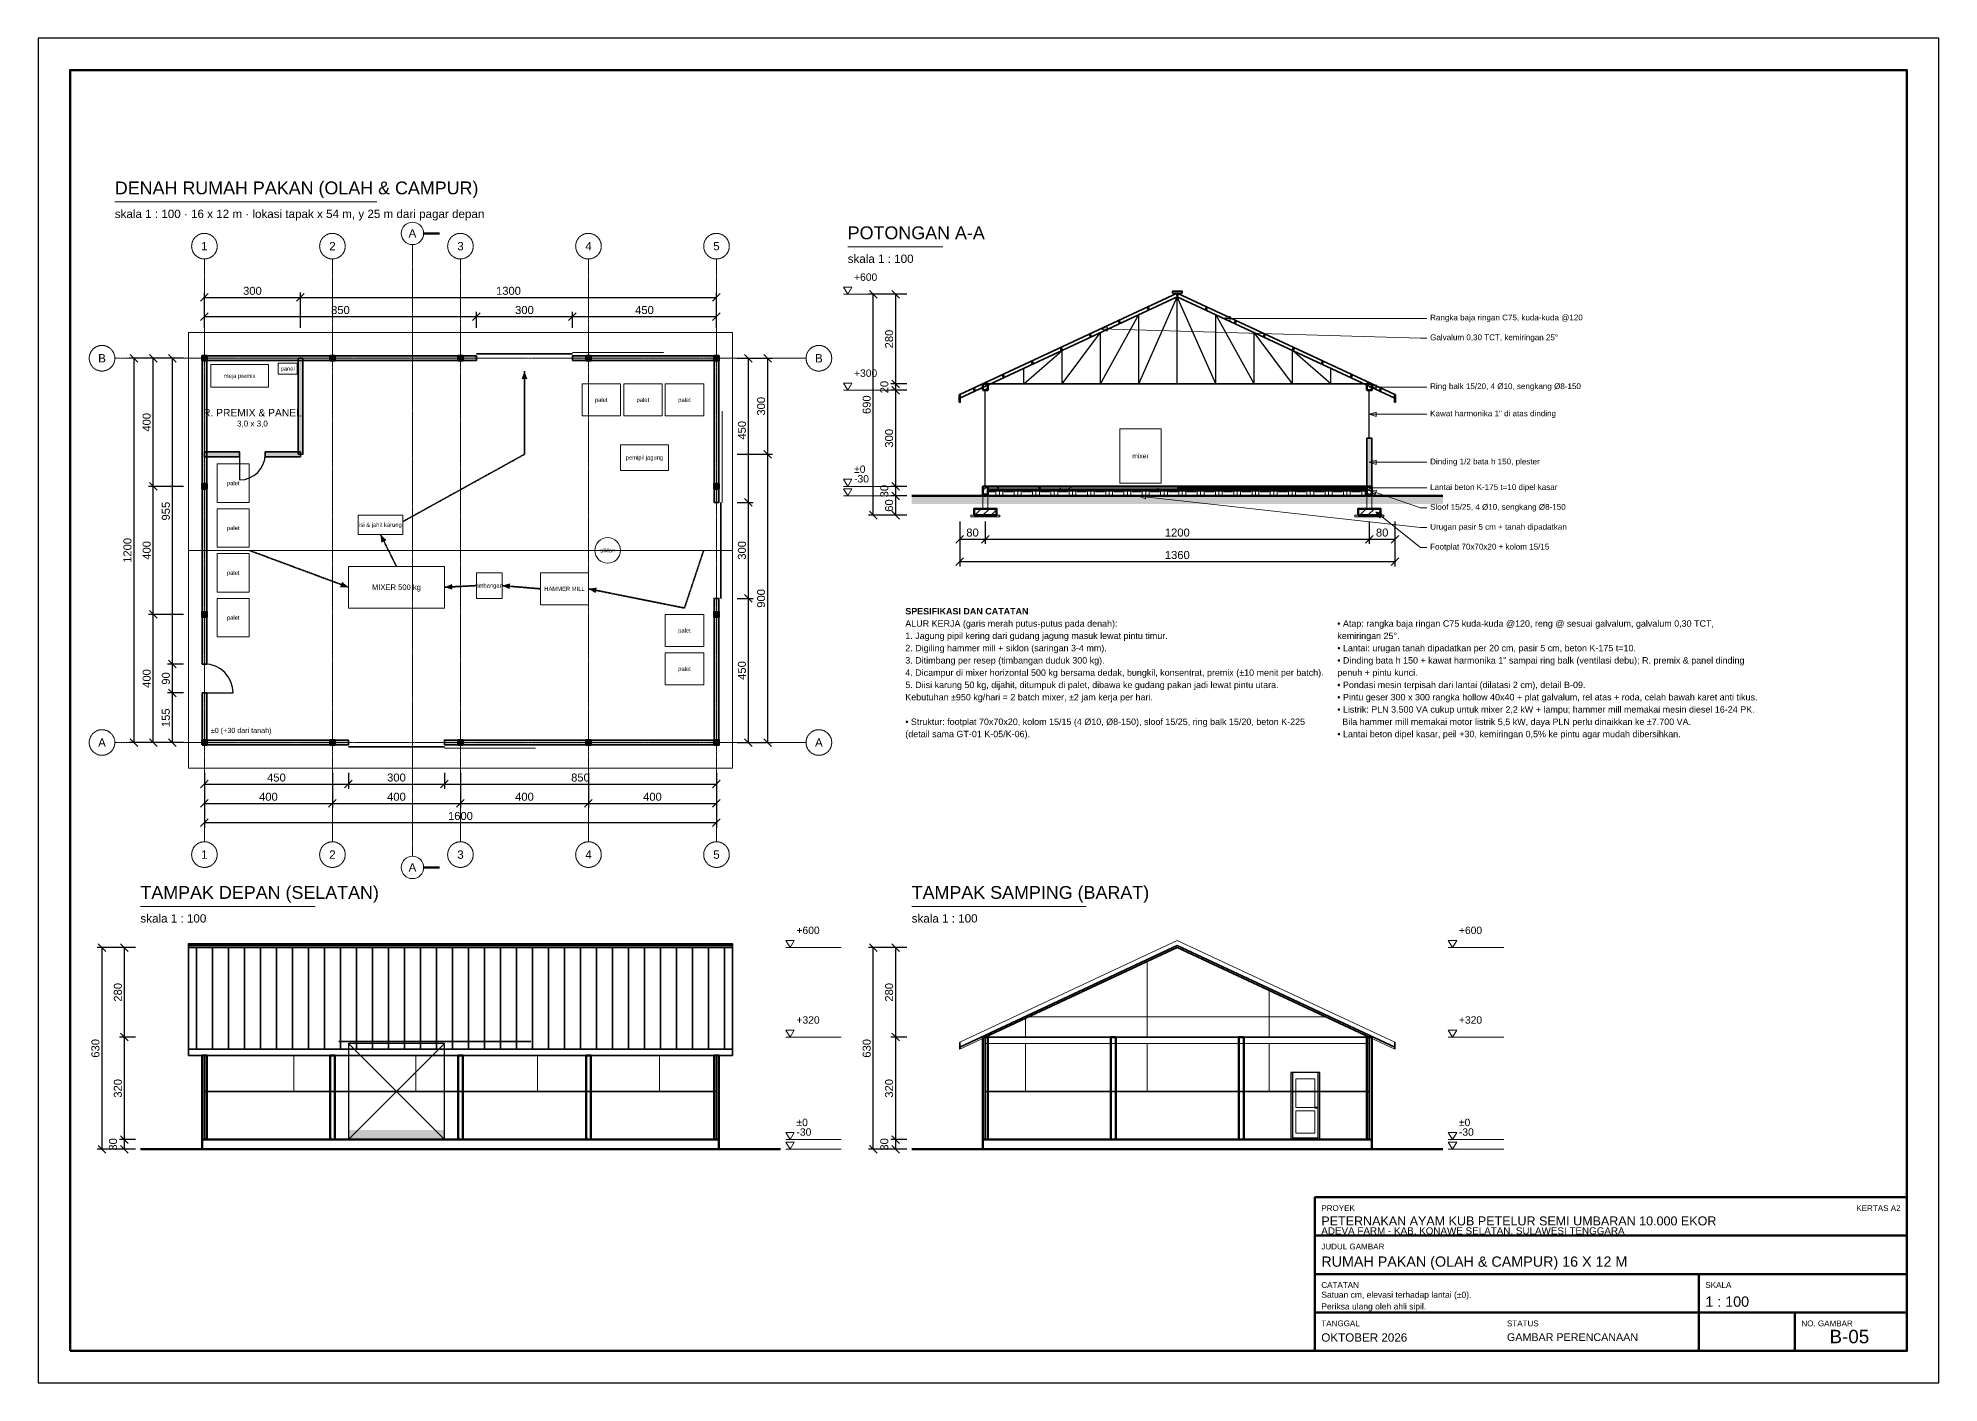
# Model space of a CAD drawing. Header units: centimetres. Extents: x 0 to 57986, y 0 to 4200.
# Drawn here: x 23585 to 29525, y 0 to 4200 of the extents above; entities that cross this region are included whole.
import ezdxf
from ezdxf.enums import TextEntityAlignment as Align

# ---------------------------------------------------------------- set-up
doc = ezdxf.new("R2010")
doc.units = ezdxf.units.CM
doc.linetypes.add('DASHDOT', pattern=[3.556, 2.54, -0.508, 0, -0.508])
doc.linetypes.add('DASHED', pattern=[1.524, 1.27, -0.254])
for name, color, linetype, lineweight in [('A-ALUR', 1, 'DASHED', 25), ('A-ATAP', 5, 'CONTINUOUS', 35), ('A-BAJA', 6, 'CONTINUOUS', 25), ('A-DIM', 140, 'CONTINUOUS', 13), ('A-DINDING', 32, 'CONTINUOUS', 35), ('A-FRAME', 7, 'CONTINUOUS', 50), ('A-GRID', 1, 'DASHDOT', 13), ('A-HATCH', 8, 'CONTINUOUS', 9), ('A-KAWAT', 94, 'CONTINUOUS', 13), ('A-KAYU', 32, 'CONTINUOUS', 25), ('A-PERABOT', 8, 'CONTINUOUS', 18), ('A-STRUKTUR', 7, 'CONTINUOUS', 50), ('A-TANAH', 34, 'CONTINUOUS', 18), ('A-TEKS', 7, 'CONTINUOUS', 18), ('A-TERSEMBUNYI', 8, 'DASHED', 13)]:
    doc.layers.add(name, color=color, linetype=linetype, lineweight=lineweight)
doc.styles.add('ARIAL', font='arial.ttf')
doc.dimstyles.new('D100', dxfattribs={"dimtxt": 25, "dimasz": 20, "dimexe": 15, "dimexo": 15, "dimgap": 8, "dimtad": 1, "dimdec": 0, "dimtxsty": 'ARIAL', "dimtsz": 12, "dimcen": 2.5, "dimclrd": 140, "dimclre": 140, "dimclrt": 250, "dimazin": 3, "dimtfac": 1, "dimtmove": 0, "dimatfit": 3})

msp = doc.modelspace()

# ---------------------------------------------------------------- hatches: boundary and pattern name
at = {"layer": 'A-ALUR'}
h = msp.add_hatch(color=1, dxfattribs=at)
h.dxf.hatch_style = 1
h.paths.add_polyline_path([(25105, 3160), (25096.08, 3135.58), (25113.92, 3135.58)])
h = msp.add_hatch(color=1, dxfattribs=at)
h.dxf.hatch_style = 1
h.paths.add_polyline_path([(24655, 2650), (24657.95, 2624.17), (24673.9, 2632.14)])
h = msp.add_hatch(color=1, dxfattribs=at)
h.dxf.hatch_style = 1
h.paths.add_polyline_path([(24555, 2485), (24535.2, 2501.85), (24529, 2485.14)])
h = msp.add_hatch(color=1, dxfattribs=at)
h.dxf.hatch_style = 1
h.paths.add_polyline_path([(24855, 2485), (24879.84, 2477.32), (24878.95, 2495.12)])
h = msp.add_hatch(color=1, dxfattribs=at)
h.dxf.hatch_style = 1
h.paths.add_polyline_path([(25035, 2490), (25058.6, 2479.09), (25060.08, 2496.86)])
h = msp.add_hatch(color=1, dxfattribs=at)
h.dxf.hatch_style = 1
h.paths.add_polyline_path([(25305, 2480), (25327.2, 2466.47), (25330.7, 2483.95)])
at = {"layer": 'A-HATCH', "true_color": 0xe2ceb6}
h = msp.add_hatch(color=8, dxfattribs=at)
h.dxf.hatch_style = 1
h.paths.add_polyline_path([(24097.5, 3192.5), (24955, 3192.5), (24955, 3207.5), (24097.5, 3207.5)])
h = msp.add_hatch(color=8, dxfattribs=at)
h.dxf.hatch_style = 1
h.paths.add_polyline_path([(24097.5, 2245), (24112.5, 2245), (24112.5, 3207.5), (24097.5, 3207.5)])
at = {"layer": 'A-HATCH'}
h = msp.add_hatch(color=8, dxfattribs=at)
h.dxf.hatch_style = 1
h.paths.add_polyline_path([(24097.5, 3192.5), (24112.5, 3192.5), (24112.5, 3207.5), (24097.5, 3207.5)])
at = {"layer": 'A-HATCH', "true_color": 0xe2ceb6}
h = msp.add_hatch(color=8, dxfattribs=at)
h.dxf.hatch_style = 1
h.paths.add_polyline_path([(24397.5, 2900), (24412.5, 2900), (24412.5, 3200), (24397.5, 3200)])
at = {"layer": 'A-HATCH'}
h = msp.add_hatch(color=8, dxfattribs=at)
h.dxf.hatch_style = 1
h.paths.add_polyline_path([(24497.5, 3192.5), (24512.5, 3192.5), (24512.5, 3207.5), (24497.5, 3207.5)])
h = msp.add_hatch(color=8, dxfattribs=at)
h.dxf.hatch_style = 1
h.paths.add_polyline_path([(24897.5, 3192.5), (24912.5, 3192.5), (24912.5, 3207.5), (24897.5, 3207.5)])
at = {"layer": 'A-HATCH', "true_color": 0xe2ceb6}
h = msp.add_hatch(color=8, dxfattribs=at)
h.dxf.hatch_style = 1
h.paths.add_polyline_path([(25255, 3192.5), (25712.5, 3192.5), (25712.5, 3207.5), (25255, 3207.5)])
at = {"layer": 'A-HATCH'}
h = msp.add_hatch(color=8, dxfattribs=at)
h.dxf.hatch_style = 1
h.paths.add_polyline_path([(25297.5, 3192.5), (25312.5, 3192.5), (25312.5, 3207.5), (25297.5, 3207.5)])
at = {"layer": 'A-HATCH', "true_color": 0xe2ceb6}
h = msp.add_hatch(color=8, dxfattribs=at)
h.dxf.hatch_style = 1
h.paths.add_polyline_path([(25697.5, 2750), (25712.5, 2750), (25712.5, 3207.5), (25697.5, 3207.5)])
at = {"layer": 'A-HATCH'}
h = msp.add_hatch(color=8, dxfattribs=at)
h.dxf.hatch_style = 1
h.paths.add_polyline_path([(25697.5, 3192.5), (25712.5, 3192.5), (25712.5, 3207.5), (25697.5, 3207.5)])
h = msp.add_hatch(dxfattribs=at)
h.set_pattern_fill('ANSI31', scale=5.7)
h.paths.add_polyline_path([(26537.5, 3100), (26552.5, 3100), (26552.5, 3120), (26537.5, 3120)])
h = msp.add_hatch(dxfattribs=at)
h.set_pattern_fill('ANSI31', scale=5.7)
h.paths.add_polyline_path([(27737.5, 3100), (27752.5, 3100), (27752.5, 3120), (27737.5, 3120)])
at = {"layer": 'A-HATCH', "true_color": 0xe2ceb6}
h = msp.add_hatch(color=8, dxfattribs=at)
h.dxf.hatch_style = 1
h.paths.add_polyline_path([(27737.5, 2800), (27752.5, 2800), (27752.5, 2950), (27737.5, 2950)])
h = msp.add_hatch(color=8, dxfattribs=at)
h.dxf.hatch_style = 1
h.paths.add_polyline_path([(24105, 2892.5), (24215, 2892.5), (24215, 2907.5), (24105, 2907.5)])
h = msp.add_hatch(color=8, dxfattribs=at)
h.dxf.hatch_style = 1
h.paths.add_polyline_path([(24295, 2892.5), (24405, 2892.5), (24405, 2907.5), (24295, 2907.5)])
at = {"layer": 'A-HATCH'}
h = msp.add_hatch(color=8, dxfattribs=at)
h.dxf.hatch_style = 1
h.paths.add_polyline_path([(24097.5, 2792.5), (24112.5, 2792.5), (24112.5, 2807.5), (24097.5, 2807.5)])
h = msp.add_hatch(color=8, dxfattribs=at)
h.dxf.hatch_style = 1
h.paths.add_polyline_path([(25697.5, 2792.5), (25712.5, 2792.5), (25712.5, 2807.5), (25697.5, 2807.5)])
h = msp.add_hatch(dxfattribs=at)
h.set_pattern_fill('ANSI31', scale=5.7)
h.paths.add_polyline_path([(26537.5, 2775), (26552.5, 2775), (26552.5, 2800), (26537.5, 2800)])
h = msp.add_hatch(dxfattribs=at)
h.set_pattern_fill('AR-CONC', scale=0.35)
h.paths.add_polyline_path([(26552.5, 2790), (27737.5, 2790), (27737.5, 2800), (26552.5, 2800)])
h = msp.add_hatch(dxfattribs=at)
h.set_pattern_fill('ANSI31', scale=5.7)
h.paths.add_polyline_path([(27737.5, 2775), (27752.5, 2775), (27752.5, 2800), (27737.5, 2800)])
h = msp.add_hatch(dxfattribs=at)
h.set_pattern_fill('EARTH', scale=4.5)
h.paths.add_polyline_path([(26315, 2745), (27975, 2745), (27975, 2770), (26315, 2770)])
h = msp.add_hatch(dxfattribs=at)
h.set_pattern_fill('AR-SAND', scale=0.5)
h.paths.add_polyline_path([(26552.5, 2785), (27737.5, 2785), (27737.5, 2790), (26552.5, 2790)])
h = msp.add_hatch(dxfattribs=at)
h.set_pattern_fill('EARTH', scale=4.5)
h.paths.add_polyline_path([(26552.5, 2770), (27737.5, 2770), (27737.5, 2785), (26552.5, 2785)])
h = msp.add_hatch(dxfattribs=at)
h.set_pattern_fill('ANSI31', scale=5.7)
h.paths.add_polyline_path([(26510, 2710), (26580, 2710), (26580, 2730), (26510, 2730)])
h = msp.add_hatch(dxfattribs=at)
h.set_pattern_fill('ANSI31', scale=5.7)
h.paths.add_polyline_path([(27710, 2710), (27780, 2710), (27780, 2730), (27710, 2730)])
at = {"layer": 'A-HATCH', "true_color": 0xe2ceb6}
h = msp.add_hatch(color=8, dxfattribs=at)
h.dxf.hatch_style = 1
h.paths.add_polyline_path([(25697.5, 1992.5), (25712.5, 1992.5), (25712.5, 2450), (25697.5, 2450)])
at = {"layer": 'A-HATCH'}
h = msp.add_hatch(color=8, dxfattribs=at)
h.dxf.hatch_style = 1
h.paths.add_polyline_path([(24097.5, 2392.5), (24112.5, 2392.5), (24112.5, 2407.5), (24097.5, 2407.5)])
h = msp.add_hatch(color=8, dxfattribs=at)
h.dxf.hatch_style = 1
h.paths.add_polyline_path([(25697.5, 2392.5), (25712.5, 2392.5), (25712.5, 2407.5), (25697.5, 2407.5)])
at = {"layer": 'A-HATCH', "true_color": 0xe2ceb6}
h = msp.add_hatch(color=8, dxfattribs=at)
h.dxf.hatch_style = 1
h.paths.add_polyline_path([(24097.5, 1992.5), (24112.5, 1992.5), (24112.5, 2155), (24097.5, 2155)])
h = msp.add_hatch(color=8, dxfattribs=at)
h.dxf.hatch_style = 1
h.paths.add_polyline_path([(24097.5, 1992.5), (24555, 1992.5), (24555, 2007.5), (24097.5, 2007.5)])
at = {"layer": 'A-HATCH'}
h = msp.add_hatch(color=8, dxfattribs=at)
h.dxf.hatch_style = 1
h.paths.add_polyline_path([(24097.5, 1992.5), (24112.5, 1992.5), (24112.5, 2007.5), (24097.5, 2007.5)])
h = msp.add_hatch(color=8, dxfattribs=at)
h.dxf.hatch_style = 1
h.paths.add_polyline_path([(24497.5, 1992.5), (24512.5, 1992.5), (24512.5, 2007.5), (24497.5, 2007.5)])
at = {"layer": 'A-HATCH', "true_color": 0xe2ceb6}
h = msp.add_hatch(color=8, dxfattribs=at)
h.dxf.hatch_style = 1
h.paths.add_polyline_path([(24855, 1992.5), (25712.5, 1992.5), (25712.5, 2007.5), (24855, 2007.5)])
at = {"layer": 'A-HATCH'}
h = msp.add_hatch(color=8, dxfattribs=at)
h.dxf.hatch_style = 1
h.paths.add_polyline_path([(24897.5, 1992.5), (24912.5, 1992.5), (24912.5, 2007.5), (24897.5, 2007.5)])
h = msp.add_hatch(color=8, dxfattribs=at)
h.dxf.hatch_style = 1
h.paths.add_polyline_path([(25297.5, 1992.5), (25312.5, 1992.5), (25312.5, 2007.5), (25297.5, 2007.5)])
h = msp.add_hatch(color=8, dxfattribs=at)
h.dxf.hatch_style = 1
h.paths.add_polyline_path([(25697.5, 1992.5), (25712.5, 1992.5), (25712.5, 2007.5), (25697.5, 2007.5)])
h = msp.add_hatch(dxfattribs=at)
h.set_pattern_fill('NET', scale=120)
h.paths.add_polyline_path([(26545, 1080), (27145, 1359.78), (27745, 1080)])
h = msp.add_hatch(dxfattribs=at)
h.set_pattern_fill('NET', scale=120)
h.paths.add_polyline_path([(24105, 910), (25705, 910), (25705, 1022.7), (24105, 1022.7)])
h = msp.add_hatch(dxfattribs=at)
h.set_pattern_fill('NET', scale=120)
h.paths.add_polyline_path([(26545, 910), (27745, 910), (27745, 1060), (26545, 1060)])
at = {"layer": 'A-HATCH', "true_color": 0xc8c8c8}
h = msp.add_hatch(color=8, dxfattribs=at)
h.dxf.hatch_style = 1
h.paths.add_polyline_path([(24555, 760), (24855, 760), (24855, 790), (24555, 790)])

# ---------------------------------------------------------------- linework, layer by layer
at = {"layer": 'A-ALUR', "lineweight": 35}
for points in [[(24725, 2690), (25105, 2900), (25105, 3160)], [(24705, 2550), (24655, 2650)], [(24245, 2600), (24555, 2485)], [(25665, 2600), (25605, 2420), (25305, 2480)], [(24955, 2490), (24855, 2485)], [(25155, 2480), (25035, 2490)]]:
    msp.add_lwpolyline(points, dxfattribs=at)
at = {"layer": 'A-ATAP'}
for p, q in [((24080, 1042.7), (24080, 1359.78)), ((24130, 1042.7), (24130, 1359.78)), ((24180, 1042.7), (24180, 1359.78)), ((24230, 1042.7), (24230, 1359.78)), ((24280, 1042.7), (24280, 1359.78)), ((24330, 1042.7), (24330, 1359.78)), ((24380, 1042.7), (24380, 1359.78)), ((24430, 1042.7), (24430, 1359.78)), ((24480, 1042.7), (24480, 1359.78)), ((24530, 1042.7), (24530, 1359.78)), ((24580, 1042.7), (24580, 1359.78)), ((24630, 1042.7), (24630, 1359.78)), ((24680, 1042.7), (24680, 1359.78)), ((24730, 1042.7), (24730, 1359.78)), ((24780, 1042.7), (24780, 1359.78)), ((24830, 1042.7), (24830, 1359.78)), ((24880, 1042.7), (24880, 1359.78)), ((24930, 1042.7), (24930, 1359.78)), ((24980, 1042.7), (24980, 1359.78)), ((25030, 1042.7), (25030, 1359.78)), ((25080, 1042.7), (25080, 1359.78)), ((25130, 1042.7), (25130, 1359.78)), ((25180, 1042.7), (25180, 1359.78)), ((25230, 1042.7), (25230, 1359.78)), ((25280, 1042.7), (25280, 1359.78)), ((25330, 1042.7), (25330, 1359.78)), ((25380, 1042.7), (25380, 1359.78)), ((25430, 1042.7), (25430, 1359.78)), ((25480, 1042.7), (25480, 1359.78)), ((25530, 1042.7), (25530, 1359.78)), ((25580, 1042.7), (25580, 1359.78)), ((25630, 1042.7), (25630, 1359.78)), ((25680, 1042.7), (25680, 1359.78)), ((25730, 1042.7), (25730, 1359.78)), ((26465, 1042.7), (26465, 1064.7)), ((27825, 1042.7), (27825, 1064.7))]:
    msp.add_line(p, q, dxfattribs=at)
at = {"layer": 'A-ATAP', "lineweight": 35}
for points in [[(26465, 3086.7), (27145, 3403.78), (27825, 3086.7)], [(26465, 1048.7), (27145, 1365.78), (27825, 1048.7)]]:
    msp.add_lwpolyline(points, dxfattribs=at)
at = {"layer": 'A-ATAP'}
for points in [[(27130, 3403.78), (27160, 3403.78), (27160, 3409.78), (27130, 3409.78)], [(26463.5, 3062.7), (26466.5, 3062.7), (26466.5, 3086.7), (26463.5, 3086.7)], [(27823.5, 3062.7), (27826.5, 3062.7), (27826.5, 3086.7), (27823.5, 3086.7)], [(24055, 1359.78), (25755, 1359.78), (25755, 1371.78), (24055, 1371.78)], [(24055, 1022.7), (25755, 1022.7), (25755, 1042.7), (24055, 1042.7)]]:
    msp.add_lwpolyline(points, close=True, dxfattribs=at)
at = {"layer": 'A-ATAP', "lineweight": 18}
for points in [[(26465, 1064.7), (27145, 1381.78), (27825, 1064.7)], [(26465, 1042.7), (27145, 1359.78), (27825, 1042.7)]]:
    msp.add_lwpolyline(points, dxfattribs=at)
at = {"layer": 'A-ATAP', "lineweight": 35}
msp.add_lwpolyline([(24055, 1042.7), (25755, 1042.7), (25755, 1365.78), (24055, 1365.78)], close=True, dxfattribs=at)
at = {"layer": 'A-BAJA'}
for p, q in [((27025, 3120), (27145, 3392.28)), ((27145, 3120), (27145, 3392.28)), ((27265, 3120), (27145, 3392.28)), ((26905, 3120), (27025, 3336.33)), ((27025, 3120), (27025, 3336.33)), ((27265, 3120), (27265, 3336.33)), ((27385, 3120), (27265, 3336.33)), ((26785, 3120), (26905, 3280.37)), ((26905, 3120), (26905, 3280.37)), ((27385, 3120), (27385, 3280.37)), ((27505, 3120), (27385, 3280.37)), ((26665, 3120), (26785, 3224.41)), ((26785, 3120), (26785, 3224.41)), ((27505, 3120), (27505, 3224.41)), ((27625, 3120), (27505, 3224.41)), ((26665, 3120), (26665, 3168.46)), ((27625, 3120), (27625, 3168.46))]:
    msp.add_line(p, q, dxfattribs=at)
at = {"layer": 'A-BAJA', "lineweight": 35}
for p, q in [((26545, 3120), (27745, 3120)), ((24525, 1066), (25125, 1066))]:
    msp.add_line(p, q, dxfattribs=at)
msp.add_lwpolyline([(26465, 3075.2), (27145, 3392.28), (27825, 3075.2)], dxfattribs=at)
at = {"layer": 'A-BAJA'}
for points in [[(27142.5, 3395.78), (27147.5, 3395.78), (27147.5, 3399.78), (27142.5, 3399.78)], [(27142.5, 3395.78), (27147.5, 3395.78), (27147.5, 3399.78), (27142.5, 3399.78)], [(27051.87, 3353.52), (27056.87, 3353.52), (27056.87, 3357.52), (27051.87, 3357.52)], [(27233.13, 3353.52), (27238.13, 3353.52), (27238.13, 3357.52), (27233.13, 3357.52)], [(26870.61, 3269), (26875.61, 3269), (26875.61, 3273), (26870.61, 3273)], [(26961.24, 3311.26), (26966.24, 3311.26), (26966.24, 3315.26), (26961.24, 3315.26)], [(27323.76, 3311.26), (27328.76, 3311.26), (27328.76, 3315.26), (27323.76, 3315.26)], [(27414.39, 3269), (27419.39, 3269), (27419.39, 3273), (27414.39, 3273)], [(26779.98, 3226.74), (26784.98, 3226.74), (26784.98, 3230.74), (26779.98, 3230.74)], [(27505.02, 3226.74), (27510.02, 3226.74), (27510.02, 3230.74), (27505.02, 3230.74)], [(26689.35, 3184.48), (26694.35, 3184.48), (26694.35, 3188.48), (26689.35, 3188.48)], [(27595.65, 3184.48), (27600.65, 3184.48), (27600.65, 3188.48), (27595.65, 3188.48)], [(26508.08, 3099.95), (26513.08, 3099.95), (26513.08, 3103.95), (26508.08, 3103.95)], [(26598.72, 3142.21), (26603.72, 3142.21), (26603.72, 3146.21), (26598.72, 3146.21)], [(27686.28, 3142.21), (27691.28, 3142.21), (27691.28, 3146.21), (27686.28, 3146.21)], [(27776.92, 3099.95), (27781.92, 3099.95), (27781.92, 3103.95), (27776.92, 3103.95)]]:
    msp.add_lwpolyline(points, close=True, dxfattribs=at)
at = {"layer": 'A-DIM'}
for p, q in [((26101.8, 3399.78), (26275, 3399.78)), ((26101.8, 3100), (26275, 3100)), ((26101.8, 2800), (26275, 2800)), ((26101.8, 2770), (26275, 2770)), ((25921.8, 1359.78), (26095, 1359.78)), ((27991.8, 1359.78), (28165, 1359.78)), ((25921.8, 1080), (26095, 1080)), ((27991.8, 1080), (28165, 1080)), ((25921.8, 760), (26095, 760)), ((25921.8, 730), (26095, 730)), ((27991.8, 760), (28165, 760)), ((27991.8, 730), (28165, 730))]:
    msp.add_line(p, q, dxfattribs=at)
for points in [[(26115, 3399.78), (26101.8, 3421.78), (26128.2, 3421.78)], [(27289, 3324.64), (27310.02, 3318.13), (27310.02, 3331.14)], [(26905, 3291.87), (26925.82, 3284.76), (26926.2, 3297.76)], [(26115, 3100), (26101.8, 3122), (26128.2, 3122)], [(27745, 3110), (27766.02, 3103.5), (27766.02, 3116.5)], [(27745, 3025), (27766.02, 3018.5), (27766.02, 3031.5)], [(27745, 2875), (27766.02, 2868.5), (27766.02, 2881.5)], [(26115, 2800), (26101.8, 2822), (26128.2, 2822)], [(26115, 2770), (26101.8, 2792), (26128.2, 2792)], [(27145, 2795), (27166.02, 2788.5), (27166.02, 2801.5)], [(27025, 2769.5), (27045.16, 2760.7), (27046.61, 2773.62)], [(27745, 2788), (27762.76, 2775.02), (27766.99, 2787.32)], [(27765, 2720), (27777.43, 2701.85), (27785.51, 2712.04)], [(25935, 1359.78), (25921.8, 1381.78), (25948.2, 1381.78)], [(28005, 1359.78), (27991.8, 1381.78), (28018.2, 1381.78)], [(25935, 1080), (25921.8, 1102), (25948.2, 1102)], [(28005, 1080), (27991.8, 1102), (28018.2, 1102)], [(25935, 760), (25921.8, 782), (25948.2, 782)], [(28005, 760), (27991.8, 782), (28018.2, 782)], [(25935, 730), (25921.8, 752), (25948.2, 752)], [(28005, 730), (27991.8, 752), (28018.2, 752)]]:
    msp.add_lwpolyline(points, close=True, dxfattribs=at)
for points in [[(26905, 3291.87), (27905, 3262.64), (27925, 3262.64)], [(27289, 3324.64), (27905, 3324.64), (27925, 3324.64)], [(27745, 3110), (27905, 3110), (27925, 3110)], [(27745, 3025), (27905, 3025), (27925, 3025)], [(27745, 2875), (27905, 2875), (27925, 2875)], [(27145, 2795), (27905, 2795), (27925, 2795)], [(27025, 2769.5), (27905, 2671), (27925, 2671)], [(27745, 2788), (27905, 2733), (27925, 2733)], [(27765, 2720), (27905, 2609), (27925, 2609)]]:
    msp.add_lwpolyline(points, dxfattribs=at)
at = {"layer": 'A-DINDING'}
for p, q in [((24105, 910), (25705, 910)), ((26545, 910), (27745, 910))]:
    msp.add_line(p, q, dxfattribs=at)
for points in [[(24097.5, 3192.5), (24955, 3192.5), (24955, 3207.5), (24097.5, 3207.5)], [(24097.5, 2245), (24112.5, 2245), (24112.5, 3207.5), (24097.5, 3207.5)], [(24397.5, 2900), (24412.5, 2900), (24412.5, 3200), (24397.5, 3200)], [(25255, 3192.5), (25712.5, 3192.5), (25712.5, 3207.5), (25255, 3207.5)], [(25697.5, 2750), (25712.5, 2750), (25712.5, 3207.5), (25697.5, 3207.5)], [(27737.5, 2800), (27752.5, 2800), (27752.5, 2950), (27737.5, 2950)], [(24105, 2892.5), (24215, 2892.5), (24215, 2907.5), (24105, 2907.5)], [(24295, 2892.5), (24405, 2892.5), (24405, 2907.5), (24295, 2907.5)], [(25697.5, 1992.5), (25712.5, 1992.5), (25712.5, 2450), (25697.5, 2450)], [(24097.5, 1992.5), (24112.5, 1992.5), (24112.5, 2155), (24097.5, 2155)], [(24097.5, 1992.5), (24555, 1992.5), (24555, 2007.5), (24097.5, 2007.5)], [(24855, 1992.5), (25712.5, 1992.5), (25712.5, 2007.5), (24855, 2007.5)], [(26545, 1080), (27145, 1359.78), (27745, 1080)]]:
    msp.add_lwpolyline(points, close=True, dxfattribs=at)
for points in [[(26545, 1080), (26545, 760), (27745, 760), (27745, 1080)], [(24105, 1022.7), (24105, 760), (25705, 760), (25705, 1022.7)]]:
    msp.add_lwpolyline(points, dxfattribs=at)
at = {"layer": 'A-FRAME'}
for p, q in [((27575, 460), (29425, 460)), ((27575, 340), (29425, 340)), ((28775, 100), (28775, 340)), ((27575, 220), (29425, 220)), ((29075, 100), (29075, 220))]:
    msp.add_line(p, q, dxfattribs=at)
at = {"layer": 'A-FRAME', "lineweight": 25}
msp.add_lwpolyline([(23585, 0), (29525, 0), (29525, 4200), (23585, 4200)], close=True, dxfattribs=at)
at = {"layer": 'A-FRAME'}
for points in [[(23685, 100), (29425, 100), (29425, 4100), (23685, 4100)], [(27575, 100), (29425, 100), (29425, 580), (27575, 580)]]:
    msp.add_lwpolyline(points, close=True, dxfattribs=at)
at = {"layer": 'A-GRID'}
for p, q in [((24105, 1690), (24105, 3510)), ((24505, 1690), (24505, 3510)), ((24755, 1645), (24755, 3555)), ((24905, 1690), (24905, 3510)), ((25305, 1690), (25305, 3510)), ((25705, 1690), (25705, 3510)), ((23825, 3200), (25985, 3200)), ((23825, 2000), (25985, 2000))]:
    msp.add_line(p, q, dxfattribs=at)
for centre in [(24105, 3550), (24505, 3550), (24905, 3550), (25305, 3550), (25705, 3550), (23785, 3200), (26025, 3200), (23785, 2000), (26025, 2000), (24105, 1650), (24505, 1650), (24905, 1650), (25305, 1650), (25705, 1650)]:
    msp.add_circle(centre, 40, dxfattribs=at)
at = {"layer": 'A-HATCH'}
for points in [[(26552.5, 2785), (27737.5, 2785), (27737.5, 2790), (26552.5, 2790)], [(26500, 2705), (26590, 2705), (26590, 2710), (26500, 2710)], [(27700, 2705), (27790, 2705), (27790, 2710), (27700, 2710)]]:
    msp.add_lwpolyline(points, close=True, dxfattribs=at)
at = {"layer": 'A-KAWAT', "lineweight": 25}
for p, q in [((26545, 2950), (26545, 3100)), ((27745, 2950), (27745, 3100))]:
    msp.add_line(p, q, dxfattribs=at)
at = {"layer": 'A-KAYU', "lineweight": 35}
for p, q in [((24955, 3213.5), (25255, 3213.5)), ((25718.5, 2450), (25718.5, 2750)), ((24555, 1986.5), (24855, 1986.5))]:
    msp.add_line(p, q, dxfattribs=at)
at = {"layer": 'A-KAYU'}
msp.add_line((26545, 2803), (26545, 3100), dxfattribs=at)
at = {"layer": 'A-KAYU', "lineweight": 25}
for p, q in [((24215, 2900), (24215, 2820)), ((24105, 2155), (24195, 2155))]:
    msp.add_line(p, q, dxfattribs=at)
for points in [[(24555, 760), (24855, 760), (24855, 1060), (24555, 1060)], [(27500, 760), (27590, 760), (27590, 970), (27500, 970)]]:
    msp.add_lwpolyline(points, close=True, dxfattribs=at)
at = {"layer": 'A-KAYU'}
msp.add_lwpolyline([(27505, 765), (27585, 765), (27585, 970), (27505, 970)], close=True, dxfattribs=at)
msp.add_circle((27578, 860), 2.5, dxfattribs=at)
for centre, radius, start, end in [((24215, 2900), 80, 270, 360), ((24105, 2155), 90, 0, 90)]:
    msp.add_arc(centre, radius, start, end, dxfattribs=at)
at = {"layer": 'A-PERABOT'}
for p, q in [((24555, 760), (24855, 1060)), ((24555, 1060), (24855, 760)), ((26545, 1060), (27745, 1060))]:
    msp.add_line(p, q, dxfattribs=at)
for points in [[(24125, 3110), (24305, 3110), (24305, 3180), (24125, 3180)], [(24335, 3150), (24395, 3150), (24395, 3185), (24335, 3185)], [(25285, 3020), (25405, 3020), (25405, 3120), (25285, 3120)], [(25415, 3020), (25535, 3020), (25535, 3120), (25415, 3120)], [(25545, 3020), (25665, 3020), (25665, 3120), (25545, 3120)], [(26965, 2810), (27095, 2810), (27095, 2980), (26965, 2980)], [(25405, 2850), (25555, 2850), (25555, 2930), (25405, 2930)], [(24145, 2750), (24245, 2750), (24245, 2870), (24145, 2870)], [(24145, 2610), (24245, 2610), (24245, 2730), (24145, 2730)], [(24585, 2650), (24725, 2650), (24725, 2710), (24585, 2710)], [(24145, 2470), (24245, 2470), (24245, 2590), (24145, 2590)], [(24555, 2420), (24855, 2420), (24855, 2550), (24555, 2550)], [(24955, 2450), (25035, 2450), (25035, 2530), (24955, 2530)], [(25155, 2430), (25305, 2430), (25305, 2530), (25155, 2530)], [(24145, 2330), (24245, 2330), (24245, 2450), (24145, 2450)], [(25545, 2300), (25665, 2300), (25665, 2400), (25545, 2400)], [(25545, 2180), (25665, 2180), (25665, 2280), (25545, 2280)], [(27515, 860), (27575, 860), (27575, 950), (27515, 950)], [(27515, 780), (27575, 780), (27575, 850), (27515, 850)]]:
    msp.add_lwpolyline(points, close=True, dxfattribs=at)
msp.add_circle((25365, 2600), 40, dxfattribs=at)
at = {"layer": 'A-STRUKTUR'}
for points in [[(24097.5, 3192.5), (24112.5, 3192.5), (24112.5, 3207.5), (24097.5, 3207.5)], [(24497.5, 3192.5), (24512.5, 3192.5), (24512.5, 3207.5), (24497.5, 3207.5)], [(24897.5, 3192.5), (24912.5, 3192.5), (24912.5, 3207.5), (24897.5, 3207.5)], [(25297.5, 3192.5), (25312.5, 3192.5), (25312.5, 3207.5), (25297.5, 3207.5)], [(25697.5, 3192.5), (25712.5, 3192.5), (25712.5, 3207.5), (25697.5, 3207.5)], [(26537.5, 3100), (26552.5, 3100), (26552.5, 3120), (26537.5, 3120)], [(27737.5, 3100), (27752.5, 3100), (27752.5, 3120), (27737.5, 3120)], [(24097.5, 2792.5), (24112.5, 2792.5), (24112.5, 2807.5), (24097.5, 2807.5)], [(25697.5, 2792.5), (25712.5, 2792.5), (25712.5, 2807.5), (25697.5, 2807.5)], [(26537.5, 2775), (26552.5, 2775), (26552.5, 2800), (26537.5, 2800)], [(26552.5, 2790), (27737.5, 2790), (27737.5, 2800), (26552.5, 2800)], [(27737.5, 2775), (27752.5, 2775), (27752.5, 2800), (27737.5, 2800)], [(26510, 2710), (26580, 2710), (26580, 2730), (26510, 2730)], [(27710, 2710), (27780, 2710), (27780, 2730), (27710, 2730)], [(24097.5, 2392.5), (24112.5, 2392.5), (24112.5, 2407.5), (24097.5, 2407.5)], [(25697.5, 2392.5), (25712.5, 2392.5), (25712.5, 2407.5), (25697.5, 2407.5)], [(24097.5, 1992.5), (24112.5, 1992.5), (24112.5, 2007.5), (24097.5, 2007.5)], [(24497.5, 1992.5), (24512.5, 1992.5), (24512.5, 2007.5), (24497.5, 2007.5)], [(24897.5, 1992.5), (24912.5, 1992.5), (24912.5, 2007.5), (24897.5, 2007.5)], [(25297.5, 1992.5), (25312.5, 1992.5), (25312.5, 2007.5), (25297.5, 2007.5)], [(25697.5, 1992.5), (25712.5, 1992.5), (25712.5, 2007.5), (25697.5, 2007.5)], [(26537.5, 760), (26552.5, 760), (26552.5, 1080), (26537.5, 1080)], [(26937.5, 760), (26952.5, 760), (26952.5, 1080), (26937.5, 1080)], [(27337.5, 760), (27352.5, 760), (27352.5, 1080), (27337.5, 1080)], [(27737.5, 760), (27752.5, 760), (27752.5, 1080), (27737.5, 1080)], [(24097.5, 760), (24112.5, 760), (24112.5, 1022.7), (24097.5, 1022.7)], [(24497.5, 760), (24512.5, 760), (24512.5, 1022.7), (24497.5, 1022.7)], [(24897.5, 760), (24912.5, 760), (24912.5, 1022.7), (24897.5, 1022.7)], [(25297.5, 760), (25312.5, 760), (25312.5, 1022.7), (25297.5, 1022.7)], [(25697.5, 760), (25712.5, 760), (25712.5, 1022.7), (25697.5, 1022.7)], [(24097.5, 730), (25712.5, 730), (25712.5, 760), (24097.5, 760)], [(26537.5, 730), (27752.5, 730), (27752.5, 760), (26537.5, 760)]]:
    msp.add_lwpolyline(points, close=True, dxfattribs=at)
at = {"layer": 'A-TANAH', "lineweight": 50}
for p, q in [((26315, 2770), (27975, 2770)), ((23905, 730), (25905, 730)), ((26315, 730), (27975, 730))]:
    msp.add_line(p, q, dxfattribs=at)
at = {"layer": 'A-TEKS'}
for p, q in [((23825, 3688), (24643.4, 3688)), ((26115, 3547.78), (26412.6, 3547.78)), ((23905, 1487.78), (24450.6, 1487.78)), ((26315, 1487.78), (26860.6, 1487.78))]:
    msp.add_line(p, q, dxfattribs=at)
at = {"layer": 'A-TEKS', "lineweight": 50}
for points in [[(24790, 3590), (24840, 3590)], [(24790, 1610), (24840, 1610)]]:
    msp.add_lwpolyline(points, dxfattribs=at)
at = {"layer": 'A-TEKS'}
for centre in [(24755, 3590), (24755, 1610)]:
    msp.add_circle(centre, 35, dxfattribs=at)
at = {"layer": 'A-TERSEMBUNYI'}
for p, q in [((25255, 3217.5), (25540, 3217.5)), ((25722.5, 2750), (25722.5, 3035)), ((24055, 2600), (25755, 2600)), ((24855, 1982.5), (25140, 1982.5))]:
    msp.add_line(p, q, dxfattribs=at)
for points in [[(24055, 1920), (25755, 1920), (25755, 3280), (24055, 3280)], [(26537.5, 2730), (26552.5, 2730), (26552.5, 2775), (26537.5, 2775)], [(27737.5, 2730), (27752.5, 2730), (27752.5, 2775), (27737.5, 2775)]]:
    msp.add_lwpolyline(points, close=True, dxfattribs=at)

# ---------------------------------------------------------------- texts
at = {"layer": 'A-TEKS', "style": 'ARIAL'}
for s, height, p in [('DENAH RUMAH PAKAN (OLAH & CAMPUR)', 40, (23825, 3700)), ('POTONGAN A-A', 40, (26115, 3559.78)), ('+600', 23, (26135, 3434.98)), ('+300', 23, (26135, 3135.2)), ('±0', 23, (26135, 2835.2)), ('-30', 23, (26135, 2805.2)), ('±0 (+30 dari tanah)', 16, (24125, 2025)), ('TAMPAK DEPAN (SELATAN)', 40, (23905, 1499.78)), ('TAMPAK SAMPING (BARAT)', 40, (26315, 1499.78)), ('+600', 23, (25955, 1394.98)), ('+600', 23, (28025, 1394.98)), ('+320', 23, (25955, 1115.2)), ('+320', 23, (28025, 1115.2)), ('±0', 23, (25955, 795.2)), ('-30', 23, (25955, 765.2)), ('±0', 23, (28025, 795.2)), ('-30', 23, (28025, 765.2))]:
    msp.add_text(s, height=height, dxfattribs=at).set_placement(p, align=Align.BOTTOM_LEFT)
for s, height, p in [('skala 1 : 100 · 16 x 12 m · lokasi tapak x 54 m, y 25 m dari pagar depan', 26, (23825, 3664)), ('skala 1 : 100', 26, (26115, 3523.78)), ('skala 1 : 100', 26, (23905, 1463.78)), ('skala 1 : 100', 26, (26315, 1463.78)), ('PROYEK', 18, (27595, 555)), ('ADEVA FARM - KAB. KONAWE SELATAN, SULAWESI TENGGARA', 22, (27595, 486)), ('PETERNAKAN AYAM KUB PETELUR SEMI UMBARAN 10.000 EKOR', 28, (27595, 520)), ('JUDUL GAMBAR', 18, (27595, 435)), ('RUMAH PAKAN (OLAH & CAMPUR) 16 X 12 M', 32, (27595, 395)), ('CATATAN', 18, (27595, 315)), ('SKALA', 18, (28795, 315)), ('1 : 100', 32, (28795, 270)), ('TANGGAL', 18, (27595, 195)), ('STATUS', 18, (28175, 195)), ('NO. GAMBAR', 18, (29095, 195)), ('OKTOBER 2026', 26, (27595, 155)), ('GAMBAR PERENCANAAN', 24, (28175, 155))]:
    msp.add_text(s, height=height, dxfattribs=at).set_placement(p, align=Align.TOP_LEFT)
for s, height, p in [('A', 26, (24755, 3590)), ('1', 26, (24105, 3550)), ('2', 26, (24505, 3550)), ('3', 26, (24905, 3550)), ('4', 26, (25305, 3550)), ('5', 26, (25705, 3550)), ('B', 26, (23785, 3200)), ('B', 26, (26025, 3200)), ('meja premix', 13, (24215, 3145)), ('panel', 13, (24365, 3167.5)), ('R. PREMIX & PANEL', 23, (24255, 3030)), ('palet', 13, (25345, 3070)), ('palet', 13, (25475, 3070)), ('palet', 13, (25605, 3070)), ('3,0 x 3,0', 18, (24255, 2996)), ('pemipil jagung', 13, (25480, 2890)), ('mixer', 15, (27030, 2895)), ('palet', 13, (24195, 2810)), ('palet', 13, (24195, 2670)), ('isi & jahit karung', 13, (24655, 2680)), ('siklon', 13, (25365, 2600)), ('palet', 13, (24195, 2530)), ('timbangan', 13, (24995, 2490)), ('MIXER 500 kg', 17, (24705, 2485)), ('HAMMER MILL', 13, (25230, 2480)), ('palet', 13, (24195, 2390)), ('palet', 13, (25605, 2350)), ('palet', 13, (25605, 2230)), ('A', 26, (23785, 2000)), ('A', 26, (26025, 2000)), ('2', 26, (24505, 1650)), ('3', 26, (24905, 1650)), ('1', 26, (24105, 1650)), ('A', 26, (24755, 1610)), ('4', 26, (25305, 1650)), ('5', 26, (25705, 1650)), ('B-05', 42, (29245, 145))]:
    msp.add_text(s, height=height, dxfattribs=at).set_placement(p, align=Align.MIDDLE_CENTER)
msp.add_text('KERTAS A2', height=18, dxfattribs=at).set_placement((29405, 555), align=Align.TOP_RIGHT)
at = {"layer": 'A-TEKS', "line_spacing_factor": 1.15, "style": 'ARIAL'}
for s, insert, char_height, attachment_point in [('Rangka baja ringan C75, kuda-kuda @120', (27935, 3324.64), 18, 4), ('Galvalum 0,30 TCT, kemiringan 25°', (27935, 3262.64), 18, 4), ('Ring balk 15/20, 4 Ø10, sengkang Ø8-150', (27935, 3110), 18, 4), ('Kawat harmonika 1" di atas dinding', (27935, 3025), 18, 4), ('Dinding 1/2 bata h 150, plester', (27935, 2875), 18, 4), ('Lantai beton K-175 t=10 dipel kasar', (27935, 2795), 18, 4), ('Sloof 15/25, 4 Ø10, sengkang Ø8-150', (27935, 2733), 18, 4), ('Urugan pasir 5 cm + tanah dipadatkan', (27935, 2671), 18, 4), ('Footplat 70x70x20 + kolom 15/15', (27935, 2609), 18, 4), ('Satuan cm, elevasi terhadap lantai (±0).\\PPeriksa ulang oleh ahli sipil.', (27595, 285), 19, 1)]:
    msp.add_mtext(s, dxfattribs=dict(at, insert=insert, char_height=char_height, attachment_point=attachment_point))
at = {"layer": 'A-TEKS', "char_height": 20, "width": 1280, "attachment_point": 1, "line_spacing_factor": 1.15, "style": 'ARIAL'}
for s, insert in [('{\\fArial|b1;SPESIFIKASI DAN CATATAN}\\PALUR KERJA (garis merah putus-putus pada denah):\\P1. Jagung pipil kering dari gudang jagung masuk lewat pintu timur.\\P2. Digiling hammer mill + siklon (saringan 3-4 mm).\\P3. Ditimbang per resep (timbangan duduk 300 kg).\\P4. Dicampur di mixer horizontal 500 kg bersama dedak, bungkil, konsentrat, premix (±10 menit per batch).\\P5. Diisi karung 50 kg, dijahit, ditumpuk di palet, dibawa ke gudang pakan jadi lewat pintu utara.\\PKebutuhan ±950 kg/hari = 2 batch mixer, ±2 jam kerja per hari.\\P\\P• Struktur: footplat 70x70x20, kolom 15/15 (4 Ø10, Ø8-150), sloof 15/25, ring balk 15/20, beton K-225 (detail sama GT-01 K-05/K-06).', (26295, 2420)), ('{\\fArial|b1;}\\P• Atap: rangka baja ringan C75 kuda-kuda @120, reng @ sesuai galvalum, galvalum 0,30 TCT, kemiringan 25°.\\P• Lantai: urugan tanah dipadatkan per 20 cm, pasir 5 cm, beton K-175 t=10.\\P• Dinding bata h 150 + kawat harmonika 1" sampai ring balk (ventilasi debu); R. premix & panel dinding penuh + pintu kunci.\\P• Pondasi mesin terpisah dari lantai (dilatasi 2 cm), detail B-09.\\P• Pintu geser 300 x 300 rangka hollow 40x40 + plat galvalum, rel atas + roda, celah bawah karet anti tikus.\\P• Listrik: PLN 3.500 VA cukup untuk mixer 2,2 kW + lampu; hammer mill memakai mesin diesel 16-24 PK.\\P  Bila hammer mill memakai motor listrik 5,5 kW, daya PLN perlu dinaikkan ke ±7.700 VA.\\P• Lantai beton dipel kasar, peil +30, kemiringan 0,5% ke pintu agar mudah dibersihkan.', (27645, 2420))]:
    msp.add_mtext(s, dxfattribs=dict(at, insert=insert))

# ---------------------------------------------------------------- dimensions: what is measured, and where the dimension line sits
at = {"layer": 'A-DIM'}
for base, p1, p2 in [((24105, 3390), (24105, 3280), (24405, 3280)), ((24405, 3390), (24405, 3280), (25705, 3280)), ((24105, 3330), (24105, 3280), (24955, 3280)), ((24955, 3330), (24955, 3280), (25255, 3280)), ((25255, 3330), (25255, 3280), (25705, 3280)), ((26465, 2635), (26465, 2705), (26545, 2705)), ((26465, 2565), (26465, 2705), (27825, 2705)), ((26545, 2635), (26545, 2705), (27745, 2705)), ((27745, 2635), (27745, 2705), (27825, 2705)), ((24105, 1870), (24105, 1920), (24555, 1920)), ((24105, 1810), (24105, 1920), (24505, 1920)), ((24105, 1750), (24105, 1920), (25705, 1920)), ((24505, 1810), (24505, 1920), (24905, 1920)), ((24555, 1870), (24555, 1920), (24855, 1920)), ((24855, 1870), (24855, 1920), (25705, 1920)), ((24905, 1810), (24905, 1920), (25305, 1920)), ((25305, 1810), (25305, 1920), (25705, 1920))]:
    msp.add_linear_dim(base=base, p1=p1, p2=p2, dimstyle='D100', dxfattribs=at).render()
for base, p1, p2 in [((26195, 2710), (26315, 2710), (26315, 3400)), ((26265, 3120), (26315, 3120), (26315, 3400)), ((23885, 2000), (24055, 2000), (24055, 3200)), ((23945, 2800), (24055, 2800), (24055, 3200)), ((24005, 2245), (24055, 2245), (24055, 3200)), ((25805, 2750), (25755, 2750), (25755, 3200)), ((25865, 2900), (25755, 2900), (25755, 3200)), ((26265, 3100), (26315, 3100), (26315, 3120)), ((26265, 2800), (26315, 2800), (26315, 3100)), ((25865, 2000), (25755, 2000), (25755, 2900)), ((23945, 2400), (24055, 2400), (24055, 2800)), ((26265, 2770), (26315, 2770), (26315, 2800)), ((25805, 2450), (25755, 2450), (25755, 2750)), ((26265, 2710), (26315, 2710), (26315, 2770)), ((25805, 2000), (25755, 2000), (25755, 2450)), ((23945, 2000), (24055, 2000), (24055, 2400)), ((24005, 2155), (24055, 2155), (24055, 2245)), ((24005, 2000), (24055, 2000), (24055, 2155)), ((23785, 730), (23905, 730), (23905, 1359.78)), ((23855, 1080), (23905, 1080), (23905, 1359.78)), ((26195, 730), (26315, 730), (26315, 1359.78)), ((26265, 1080), (26315, 1080), (26315, 1359.78)), ((23855, 760), (23905, 760), (23905, 1080)), ((26265, 760), (26315, 760), (26315, 1080)), ((23855, 730), (23905, 730), (23905, 760)), ((26265, 730), (26315, 730), (26315, 760))]:
    msp.add_linear_dim(base=base, p1=p1, p2=p2, angle=90, dimstyle='D100', dxfattribs=at).render()

doc.saveas('drawing.dxf')
